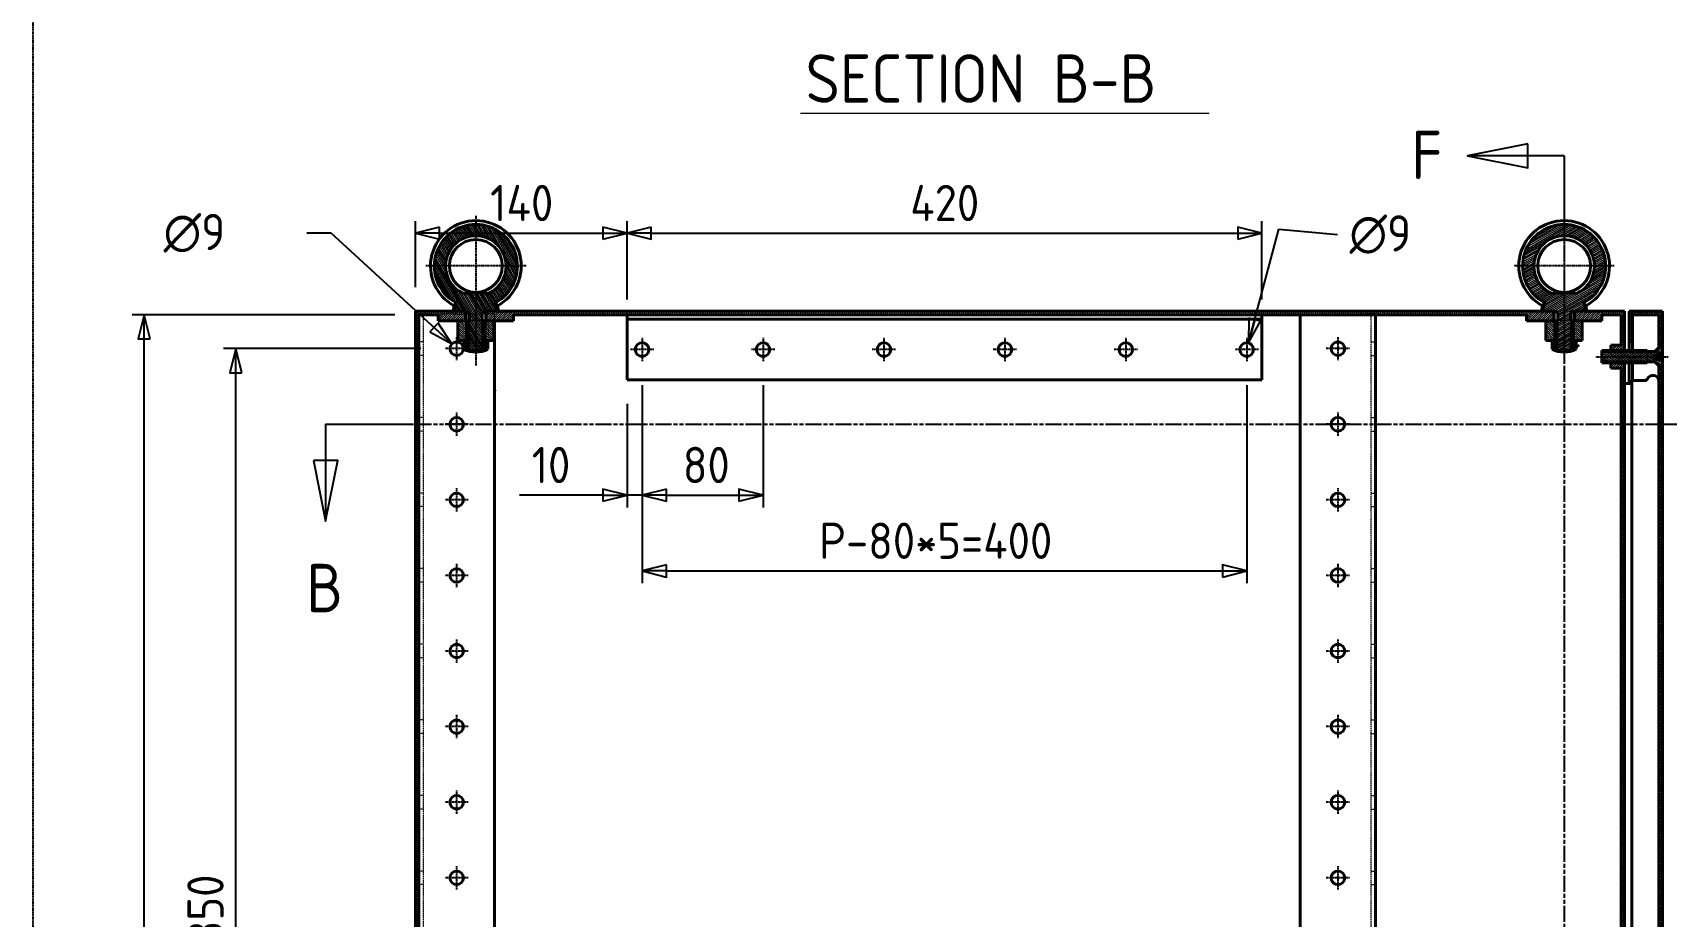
# Model space of a CAD drawing. Header units: millimetres. Extents: x 0 to 6720, y 0 to 4752.
# Drawn here: x 4485 to 5566, y 1413 to 1997 of the extents above; entities that cross this region are included whole.
import ezdxf

# ---------------------------------------------------------------- set-up
doc = ezdxf.new("R2010")
doc.units = ezdxf.units.MM
for name, pattern in [('DPAB0445$0$CHAIN', [0.7087, 0.4724, -0.0591, 0.1181, -0.0591]), ('DPAB0445$0$DASH_DOT', [0.37, 0.24, -0.06, 0.01, -0.06]), ('DPAB0445$0$DASHED', [0.2067, 0.1654, -0.0413]), ('DPAB0445$0$DOUBLE_DASH_CHAIN', [1.2403, 0.6614, -0.0827, 0.1654, -0.0827, 0.1654, -0.0827])]:
    doc.linetypes.add(name, pattern=pattern)
for name, color, linetype, lineweight in [('DPAB0445$0$가려진 것(ISO)', 2, 'DPAB0445$0$DASHED', 18), ('DPAB0445$0$가시적인 것(ISO)', 3, 'Continuous', 40), ('DPAB0445$0$가시적인 좁은 것(ISO)', 3, 'Continuous', 35), ('DPAB0445$0$기호(ISO)', 5, 'Continuous', 25), ('DPAB0445$0$단면선(ISO)', 7, 'DPAB0445$0$CHAIN', 25), ('DPAB0445$0$스케치 형상(ISO)', 3, 'Continuous', 25), ('DPAB0445$0$중심 표식(ISO)', 1, 'Continuous', 25), ('DPAB0445$0$중심선(ISO)', 1, 'Continuous', 25), ('DPAB0445$0$치수(ISO)', 2, 'Continuous', 25), ('DPAB0445$0$해치(ISO)', 7, 'Continuous', 18)]:
    doc.layers.add(name, color=color, linetype=linetype, lineweight=lineweight)
doc.styles.add('DPAB0445$0$문자 텍스트_PSTEK_POSCO', font='isocp.shx')
doc.styles.add('DPAB0445$0$치수 텍스트_PSTEK_POSCO', font='isocp.shx')
doc.styles.add('DPAB0445$0$텍스트 스타일512', font='isocp.shx')
doc.dimstyles.new('DPAB0445$0$치수_PSTEK_POSCO', dxfattribs={"dimscale": 16, "dimtxt": 1.5, "dimasz": 1, "dimexe": 0.5, "dimexo": 1, "dimgap": 0.5, "dimtad": 1, "dimrnd": 1e-08, "dimdsep": 46, "dimtxsty": 'DPAB0445$0$치수 텍스트_PSTEK_POSCO', "dimblk": 'DPAB0445$0$Filled-2', "dimcen": 0.09, "dimdle": 10, "dimclrd": 7, "dimclre": 7, "dimclrt": 2, "dimadec": 1, "dimazin": 2, "dimtfac": 1, "dimtmove": 0, "dimatfit": 3, "dimldrblk": 'DPAB0445$0$Filled-2', "dimfxl": 0, "dimtolj": 1, "dimlwd": -1, "dimlwe": -1, "dimarcsym": 0})
doc.dimstyles.new('DPAB0445$0$치수_PSTEK_POSCO$7', dxfattribs={"dimscale": 16, "dimtxt": 1.5, "dimasz": 1, "dimexe": 0.5, "dimexo": 1, "dimgap": 0.5, "dimtad": 1, "dimrnd": 1e-08, "dimdsep": 46, "dimtxsty": 'DPAB0445$0$치수 텍스트_PSTEK_POSCO', "dimblk": 'DPAB0445$0$Filled-2', "dimcen": 0.09, "dimdle": 10, "dimclrd": 7, "dimclre": 7, "dimclrt": 2, "dimadec": 1, "dimazin": 2, "dimtfac": 1, "dimtmove": 0, "dimatfit": 3, "dimldrblk": 'DPAB0445$0$Filled-2', "dimfxl": 0, "dimtolj": 1, "dimlwd": -1, "dimlwe": -1, "dimarcsym": 0})

# ---------------------------------------------------------------- blocks, each defined once
blk = doc.blocks.new('DPAB0445$0$2dTransSection1')
at = {"layer": 'DPAB0445$0$단면선(ISO)', "linetype": 'DPAB0445$0$DOUBLE_DASH_CHAIN'}
blk.add_line((292.427, 108.654), (351.185, 108.654), dxfattribs=at)
at = {"layer": 'DPAB0445$0$단면선(ISO)', "linetype": 'Continuous'}
for p, q in [((292.427, 108.654), (295.956, 108.654)), ((292.427, 108.654), (292.427, 107.154)), ((347.657, 108.654), (351.185, 108.654)), ((351.185, 108.654), (351.185, 107.154)), ((291.927, 107.154), (292.427, 104.654)), ((292.927, 107.154), (291.927, 107.154)), ((292.427, 107.154), (292.427, 104.654)), ((292.427, 104.654), (292.927, 107.154)), ((350.685, 107.154), (351.185, 104.654)), ((351.685, 107.154), (350.685, 107.154)), ((351.185, 107.154), (351.185, 104.654)), ((351.185, 104.654), (351.685, 107.154))]:
    blk.add_line(p, q, dxfattribs=at)
at = {"layer": 'DPAB0445$0$단면선(ISO)', "linetype": 'Continuous', "flags": 128}
for points in [[(291.927, 107.154), (292.427, 104.654), (292.927, 107.154), (291.927, 107.154)], [(350.685, 107.154), (351.185, 104.654), (351.685, 107.154), (350.685, 107.154)]]:
    blk.add_lwpolyline(points, dxfattribs=at)
at = {"layer": 'DPAB0445$0$단면선(ISO)'}
for points in [[(291.927, 107.154), (292.427, 104.654), (292.927, 107.154), (291.927, 107.154)], [(350.685, 107.154), (351.185, 104.654), (351.685, 107.154), (350.685, 107.154)]]:
    blk.add_solid(points, dxfattribs=at)
at = {"layer": 'DPAB0445$0$단면선(ISO)', "char_height": 2, "attachment_point": 7, "style": 'DPAB0445$0$문자 텍스트_PSTEK_POSCO'}
for insert in [(291.626, 100.884), (350.718, 100.884)]:
    blk.add_mtext('B', dxfattribs=dict(at, insert=insert))
blk = doc.blocks.new('DPAB0445$0$2dTransSection2')
at = {"layer": 'DPAB0445$0$단면선(ISO)', "linetype": 'Continuous'}
for p, q in [((342.141, 120.248), (339.641, 119.748)), ((342.141, 119.248), (342.141, 120.248)), ((342.141, 119.748), (339.641, 119.748)), ((339.641, 119.748), (342.141, 119.248)), ((343.641, 119.748), (342.141, 119.748)), ((343.641, 119.748), (343.641, 116.118)), ((343.641, 56.706), (343.641, 53.077)), ((342.141, 53.577), (339.641, 53.077)), ((342.141, 52.577), (342.141, 53.577)), ((342.141, 53.077), (339.641, 53.077)), ((339.641, 53.077), (342.141, 52.577)), ((343.641, 53.077), (342.141, 53.077))]:
    blk.add_line(p, q, dxfattribs=at)
at = {"layer": 'DPAB0445$0$단면선(ISO)', "linetype": 'DPAB0445$0$DOUBLE_DASH_CHAIN'}
blk.add_line((343.641, 119.748), (343.641, 53.077), dxfattribs=at)
at = {"layer": 'DPAB0445$0$단면선(ISO)', "linetype": 'Continuous', "flags": 128}
for points in [[(342.141, 120.248), (339.641, 119.748), (342.141, 119.248), (342.141, 120.248)], [(342.141, 53.577), (339.641, 53.077), (342.141, 52.577), (342.141, 53.577)]]:
    blk.add_lwpolyline(points, dxfattribs=at)
at = {"layer": 'DPAB0445$0$단면선(ISO)'}
for points in [[(342.141, 120.248), (339.641, 119.748), (342.141, 119.248), (342.141, 120.248)], [(342.141, 53.577), (339.641, 53.077), (342.141, 52.577), (342.141, 53.577)]]:
    blk.add_solid(points, dxfattribs=at)
at = {"layer": 'DPAB0445$0$단면선(ISO)', "char_height": 2, "attachment_point": 7, "style": 'DPAB0445$0$문자 텍스트_PSTEK_POSCO'}
for insert in [(337.321, 118.786), (337.583, 51.989)]:
    blk.add_mtext('F', dxfattribs=dict(at, insert=insert))
blk = doc.blocks.new('DPAB0445$0$Filled-2')
at = {"color": 0}
for p, q in [((0, 0), (-1, 0.25)), ((-1, 0.25), (-1, -0.25)), ((-1, 0), (0, 0)), ((-1, -0.25), (0, 0))]:
    blk.add_line(p, q, dxfattribs=at)
at = {"color": 0, "flags": 128}
blk.add_lwpolyline([(-1, -0.25), (0, 0), (-1, 0.25), (-1, -0.25)], dxfattribs=at)
at = {"color": 0}
blk.add_solid([(-1, -0.25), (0, 0), (-1, 0.25), (-1, -0.25)], dxfattribs=at)
blk = doc.blocks.new('*D275')
at = {"layer": 'DPAB0445$0$치수(ISO)', "color": 7}
for p, q in [((4738.3, 1829.2), (4738.3, 1872.8)), ((4878.3, 1820.9), (4878.3, 1872.8)), ((4754.3, 1864.8), (4862.3, 1864.8))]:
    blk.add_line(p, q, dxfattribs=at)
at = {"layer": 'DPAB0445$0$치수(ISO)', "color": 7, "xscale": 16, "yscale": 16, "zscale": 16, "rotation": 180}
blk.add_blockref('DPAB0445$0$Filled-2', (4738.3, 1864.8), dxfattribs=at)
at = {"layer": 'DPAB0445$0$치수(ISO)', "color": 7, "xscale": 16, "yscale": 16, "zscale": 16}
blk.add_blockref('DPAB0445$0$Filled-2', (4878.3, 1864.8), dxfattribs=at)
at = {"layer": 'DPAB0445$0$치수(ISO)', "color": 2, "insert": (4787.7, 1884.8), "char_height": 24, "attachment_point": 4, "style": 'DPAB0445$0$치수 텍스트_PSTEK_POSCO'}
blk.add_mtext('\\A1;140', dxfattribs=at)
blk = doc.blocks.new('*D276')
at = {"layer": 'DPAB0445$0$치수(ISO)', "color": 7}
for p, q in [((4878.3, 1820.9), (4878.3, 1872.8)), ((5298.3, 1820.9), (5298.3, 1872.8)), ((4894.3, 1864.8), (5282.3, 1864.8))]:
    blk.add_line(p, q, dxfattribs=at)
at = {"layer": 'DPAB0445$0$치수(ISO)', "color": 7, "xscale": 16, "yscale": 16, "zscale": 16, "rotation": 180}
blk.add_blockref('DPAB0445$0$Filled-2', (4878.3, 1864.8), dxfattribs=at)
at = {"layer": 'DPAB0445$0$치수(ISO)', "color": 7, "xscale": 16, "yscale": 16, "zscale": 16}
blk.add_blockref('DPAB0445$0$Filled-2', (5298.3, 1864.8), dxfattribs=at)
at = {"layer": 'DPAB0445$0$치수(ISO)', "color": 2, "insert": (5065.6, 1884.8), "char_height": 24, "attachment_point": 4, "style": 'DPAB0445$0$치수 텍스트_PSTEK_POSCO'}
blk.add_mtext('\\A1;420', dxfattribs=at)
blk = doc.blocks.new('*D284')
at = {"layer": 'DPAB0445$0$치수(ISO)', "color": 7}
for p, q in [((4888.3, 1764.2), (4888.3, 1683.5)), ((4878.3, 1751.9), (4878.3, 1683.5)), ((4862.3, 1691.5), (4807.2, 1691.5)), ((4888.3, 1691.5), (4878.3, 1691.5)), ((4904.3, 1691.5), (4920.3, 1691.5))]:
    blk.add_line(p, q, dxfattribs=at)
at = {"layer": 'DPAB0445$0$치수(ISO)', "color": 7, "xscale": 16, "yscale": 16, "zscale": 16}
blk.add_blockref('DPAB0445$0$Filled-2', (4878.3, 1691.5), dxfattribs=at)
at = {"layer": 'DPAB0445$0$치수(ISO)', "color": 7, "xscale": 16, "yscale": 16, "zscale": 16, "rotation": 180}
blk.add_blockref('DPAB0445$0$Filled-2', (4888.3, 1691.5), dxfattribs=at)
at = {"layer": 'DPAB0445$0$치수(ISO)', "color": 2, "insert": (4815.2, 1711.5), "char_height": 24, "attachment_point": 4, "style": 'DPAB0445$0$치수 텍스트_PSTEK_POSCO'}
blk.add_mtext('\\A1;10', dxfattribs=at)
blk = doc.blocks.new('*D285')
at = {"layer": 'DPAB0445$0$치수(ISO)', "color": 7}
for p, q in [((4888.3, 1764.2), (4888.3, 1683.5)), ((4968.3, 1764.2), (4968.3, 1683.5)), ((4904.3, 1691.5), (4952.3, 1691.5))]:
    blk.add_line(p, q, dxfattribs=at)
at = {"layer": 'DPAB0445$0$치수(ISO)', "color": 7, "xscale": 16, "yscale": 16, "zscale": 16, "rotation": 180}
blk.add_blockref('DPAB0445$0$Filled-2', (4888.3, 1691.5), dxfattribs=at)
at = {"layer": 'DPAB0445$0$치수(ISO)', "color": 7, "xscale": 16, "yscale": 16, "zscale": 16}
blk.add_blockref('DPAB0445$0$Filled-2', (4968.3, 1691.5), dxfattribs=at)
at = {"layer": 'DPAB0445$0$치수(ISO)', "color": 2, "insert": (4915.2, 1711.5), "char_height": 24, "attachment_point": 4, "style": 'DPAB0445$0$치수 텍스트_PSTEK_POSCO'}
blk.add_mtext('\\A1;80', dxfattribs=at)
blk = doc.blocks.new('*D287')
at = {"layer": 'DPAB0445$0$치수(ISO)', "color": 7}
for p, q in [((4741.9, 1788.5), (4611.4, 1788.5)), ((4619.4, 954.5), (4619.4, 1772.5)), ((4741.9, 938.5), (4611.4, 938.5))]:
    blk.add_line(p, q, dxfattribs=at)
at = {"layer": 'DPAB0445$0$치수(ISO)', "color": 7, "xscale": 16, "yscale": 16, "zscale": 16}
for p, rotation in [((4619.4, 1788.5), 90), ((4619.4, 938.5), 270)]:
    blk.add_blockref('DPAB0445$0$Filled-2', p, dxfattribs=dict(at, rotation=rotation))
at = {"layer": 'DPAB0445$0$치수(ISO)', "color": 2, "insert": (4599.4, 1275.8), "char_height": 24, "attachment_point": 4, "rotation": 90, "style": 'DPAB0445$0$치수 텍스트_PSTEK_POSCO'}
blk.add_mtext('\\A1;P-50*17=850', dxfattribs=at)
blk = doc.blocks.new('*D288')
at = {"layer": 'DPAB0445$0$치수(ISO)', "color": 7}
for p, q in [((4724.6, 1810.9), (4550.8, 1810.9)), ((4558.8, 931.5), (4558.8, 1794.9)), ((4724.6, 915.5), (4550.8, 915.5))]:
    blk.add_line(p, q, dxfattribs=at)
at = {"layer": 'DPAB0445$0$치수(ISO)', "color": 7, "xscale": 16, "yscale": 16, "zscale": 16}
for p, rotation in [((4558.8, 1810.9), 90), ((4558.8, 915.5), 270)]:
    blk.add_blockref('DPAB0445$0$Filled-2', p, dxfattribs=dict(at, rotation=rotation))
at = {"layer": 'DPAB0445$0$치수(ISO)', "color": 2, "insert": (4538.8, 1328.3), "char_height": 24, "attachment_point": 4, "rotation": 90, "style": 'DPAB0445$0$치수 텍스트_PSTEK_POSCO'}
blk.add_mtext('\\A1;895.4', dxfattribs=at)
blk = doc.blocks.new('*D290')
at = {"layer": 'DPAB0445$0$치수(ISO)', "color": 7}
for p, q in [((4888.3, 1764.2), (4888.3, 1633.4)), ((5288.3, 1764.2), (5288.3, 1633.4)), ((4904.3, 1641.4), (5272.3, 1641.4))]:
    blk.add_line(p, q, dxfattribs=at)
at = {"layer": 'DPAB0445$0$치수(ISO)', "color": 7, "xscale": 16, "yscale": 16, "zscale": 16, "rotation": 180}
blk.add_blockref('DPAB0445$0$Filled-2', (4888.3, 1641.4), dxfattribs=at)
at = {"layer": 'DPAB0445$0$치수(ISO)', "color": 7, "xscale": 16, "yscale": 16, "zscale": 16}
blk.add_blockref('DPAB0445$0$Filled-2', (5288.3, 1641.4), dxfattribs=at)
at = {"layer": 'DPAB0445$0$치수(ISO)', "color": 2, "insert": (5005.4, 1661.4), "char_height": 24, "attachment_point": 4, "style": 'DPAB0445$0$치수 텍스트_PSTEK_POSCO'}
blk.add_mtext('\\A1;P-80*5=400', dxfattribs=at)

msp = doc.modelspace()

# ---------------------------------------------------------------- hatches: boundary and pattern name
at = {"layer": 'DPAB0445$0$해치(ISO)'}
h = msp.add_hatch(dxfattribs=at)
h.set_pattern_fill('ANSI31', color=256, scale=8.128, angle=75.000175, style=0)
h.set_pattern_definition([(120.000175, (-3e-05, -1e-05), (-0.87988026, -0.5080027), [])])
edge = h.paths.add_edge_path()
edge.add_line((4784.503, 1807.158), (4782.412, 1807.158))
edge.add_line((4782.412, 1807.158), (4782.412, 1811.558))
edge.add_spline(control_points=[(4782.412, 1811.558), (4782.412, 1811.733), (4782.469, 1811.934), (4782.657, 1812.283), (4782.837, 1812.479), (4783.222, 1812.78), (4783.506, 1812.927), (4784.023, 1813.102), (4784.352, 1813.158), (4784.631, 1813.158)], knot_values=[0.5459722, 0.5459722, 0.5459722, 0.5459722, 0.59833885, 0.59833885, 0.66485458, 0.66485458, 0.74488067, 0.74488067, 0.82848354, 0.82848354, 0.82848354, 0.82848354], degree=3, periodic=0)
edge.add_line((4784.631, 1813.158), (4785.132, 1813.158))
edge.add_line((4785.132, 1813.158), (4792.401, 1813.158))
edge.add_spline(control_points=[(4792.401, 1813.158), (4791.837, 1816.172), (4791.312, 1818.954)], knot_values=[0, 0, 0, 0.57212987, 0.57212987, 0.57212987], weights=[1, 1.00125103, 1.00108815], degree=2, periodic=0)
edge.add_ellipse((4778.258, 1843.158), major_axis=(13.053, -24.205), ratio=1, start_angle=0, end_angle=303.325039)
edge.add_spline(control_points=[(4765.205, 1818.954), (4764.68, 1816.172), (4764.116, 1813.158)], knot_values=[0.44031534, 0.44031534, 0.44031534, 1.01244522, 1.01244522, 1.01244522], weights=[1.00108815, 1.00125103, 1], degree=2, periodic=0)
edge.add_line((4764.116, 1813.158), (4771.385, 1813.158))
edge.add_line((4771.385, 1813.158), (4771.886, 1813.158))
edge.add_spline(control_points=[(4771.886, 1813.158), (4772.165, 1813.158), (4772.494, 1813.102), (4773.011, 1812.927), (4773.295, 1812.78), (4773.68, 1812.479), (4773.86, 1812.283), (4774.048, 1811.934), (4774.105, 1811.733), (4774.105, 1811.558)], knot_values=[0.26346087, 0.26346087, 0.26346087, 0.26346087, 0.34706374, 0.34706374, 0.42708983, 0.42708983, 0.49360556, 0.49360556, 0.5459722, 0.5459722, 0.5459722, 0.5459722], degree=3, periodic=0)
edge.add_line((4774.105, 1811.558), (4774.105, 1807.158))
edge.add_line((4774.105, 1807.158), (4772.013, 1807.158))
edge.add_line((4772.013, 1807.158), (4772.013, 1806.858))
edge.add_line((4772.013, 1806.858), (4772.013, 1793.858))
edge.add_line((4772.013, 1793.858), (4772.013, 1788.158))
edge.add_ellipse((4778.258, 1803.158), major_axis=(-6.245, -15), ratio=1, start_angle=0, end_angle=45.207166)
edge.add_line((4784.503, 1788.158), (4784.503, 1793.858))
edge.add_line((4784.503, 1793.858), (4784.503, 1806.858))
edge.add_line((4784.503, 1806.858), (4784.503, 1807.158))
edge = h.paths.add_edge_path(flags=0)
edge.add_ellipse((4778.258, 1843.158), major_axis=(-8.091, -18.291), ratio=1, start_angle=47.722885, end_angle=360)
edge.add_ellipse((4778.258, 1768.05), major_axis=(8.091, 56.818), ratio=1, start_angle=0, end_angle=16.208292, ccw=False)
h = msp.add_hatch(dxfattribs=at)
h.set_pattern_fill('ANSI31', color=256, scale=8.128, angle=-14.999978, style=0)
h.set_pattern_definition([(30.000022, (-3e-05, -1e-05), (-0.50800034, 0.87988161), [])])
edge = h.paths.add_edge_path()
edge.add_line((5504.503, 1807.158), (5502.412, 1807.158))
edge.add_line((5502.412, 1807.158), (5502.412, 1811.558))
edge.add_spline(control_points=[(5502.412, 1811.558), (5502.412, 1811.733), (5502.469, 1811.934), (5502.657, 1812.283), (5502.837, 1812.479), (5503.222, 1812.78), (5503.506, 1812.927), (5504.023, 1813.102), (5504.352, 1813.158), (5504.631, 1813.158)], knot_values=[0.5459722, 0.5459722, 0.5459722, 0.5459722, 0.59833885, 0.59833885, 0.66485458, 0.66485458, 0.74488067, 0.74488067, 0.82848354, 0.82848354, 0.82848354, 0.82848354], degree=3, periodic=0)
edge.add_line((5504.631, 1813.158), (5505.132, 1813.158))
edge.add_line((5505.132, 1813.158), (5512.401, 1813.158))
edge.add_spline(control_points=[(5512.401, 1813.158), (5511.837, 1816.172), (5511.312, 1818.954)], knot_values=[0, 0, 0, 0.57212987, 0.57212987, 0.57212987], weights=[1, 1.00125103, 1.00108815], degree=2, periodic=0)
edge.add_ellipse((5498.258, 1843.158), major_axis=(13.053, -24.205), ratio=1, start_angle=0, end_angle=303.325039)
edge.add_spline(control_points=[(5485.205, 1818.954), (5484.68, 1816.172), (5484.116, 1813.158)], knot_values=[0.44031534, 0.44031534, 0.44031534, 1.01244522, 1.01244522, 1.01244522], weights=[1.00108815, 1.00125103, 1], degree=2, periodic=0)
edge.add_line((5484.116, 1813.158), (5491.385, 1813.158))
edge.add_line((5491.385, 1813.158), (5491.886, 1813.158))
edge.add_spline(control_points=[(5491.886, 1813.158), (5492.165, 1813.158), (5492.494, 1813.102), (5493.011, 1812.927), (5493.295, 1812.78), (5493.68, 1812.479), (5493.86, 1812.283), (5494.048, 1811.934), (5494.105, 1811.733), (5494.105, 1811.558)], knot_values=[0.26346087, 0.26346087, 0.26346087, 0.26346087, 0.34706374, 0.34706374, 0.42708983, 0.42708983, 0.49360556, 0.49360556, 0.5459722, 0.5459722, 0.5459722, 0.5459722], degree=3, periodic=0)
edge.add_line((5494.105, 1811.558), (5494.105, 1807.158))
edge.add_line((5494.105, 1807.158), (5492.013, 1807.158))
edge.add_line((5492.013, 1807.158), (5492.013, 1806.858))
edge.add_line((5492.013, 1806.858), (5492.013, 1793.858))
edge.add_line((5492.013, 1793.858), (5492.013, 1788.158))
edge.add_ellipse((5498.258, 1803.158), major_axis=(-6.245, -15), ratio=1, start_angle=0, end_angle=45.207166)
edge.add_line((5504.503, 1788.158), (5504.503, 1793.858))
edge.add_line((5504.503, 1793.858), (5504.503, 1806.858))
edge.add_line((5504.503, 1806.858), (5504.503, 1807.158))
edge = h.paths.add_edge_path(flags=0)
edge.add_ellipse((5498.258, 1843.158), major_axis=(-8.091, -18.291), ratio=1, start_angle=47.722885, end_angle=360)
edge.add_ellipse((5498.258, 1768.05), major_axis=(8.091, 56.818), ratio=1, start_angle=0, end_angle=16.208292, ccw=False)
h = msp.add_hatch(dxfattribs=at)
h.set_pattern_fill('ANSI31', color=256, scale=8.128, style=0)
h.set_pattern_definition([(45, (-3e-05, -1e-05), (-0.71842049, 0.71842049), [])])
h.paths.add_polyline_path([(5535.958, 1775.653), (5529.158, 1775.653), (5529.158, 1779.158), (5529.158, 1779.835), (5535.958, 1779.835), (5535.958, 1779.158), (5535.958, 1778.658), (5538.258, 1778.658), (5538.258, 957.658), (5535.958, 957.658), (5535.958, 957.158), (5535.958, 956.482), (5529.158, 956.482), (5529.158, 957.158), (5529.158, 960.664), (5535.958, 960.664)])
h.paths.add_polyline_path([(5523.258, 1806.858), (5523.258, 1810.858), (5535.958, 1810.858), (5535.958, 1790.664), (5529.158, 1790.664), (5529.158, 1787.158), (5529.158, 1786.482), (5535.958, 1786.482), (5535.958, 1787.158), (5535.958, 1787.658), (5538.258, 1787.658), (5538.258, 1813.158), (5512.401, 1813.158), (5505.132, 1813.158), (5505.132, 1806.858), (5510.258, 1806.858)])
h.paths.add_polyline_path([(4803.258, 1806.858), (4803.258, 1810.858), (5473.258, 1810.858), (5473.258, 1806.858), (5486.258, 1806.858), (5491.385, 1806.858), (5491.385, 1813.158), (5484.116, 1813.158), (4792.401, 1813.158), (4785.132, 1813.158), (4785.132, 1806.858), (4790.258, 1806.858)])
h.paths.add_polyline_path([(4738.258, 1813.158), (4738.258, 913.158), (5538.258, 913.158), (5538.258, 948.658), (5535.958, 948.658), (5535.958, 949.158), (5535.958, 949.835), (5529.158, 949.835), (5529.158, 949.158), (5529.158, 945.653), (5535.958, 945.653), (5535.958, 915.458), (4740.558, 915.458), (4740.558, 1810.858), (4753.258, 1810.858), (4753.258, 1806.858), (4766.258, 1806.858), (4771.385, 1806.858), (4771.385, 1813.158), (4764.116, 1813.158)])
h = msp.add_hatch(dxfattribs=at)
h.set_pattern_fill('ANSI31', color=256, scale=8.128, angle=90.00021, style=0)
h.set_pattern_definition([(135.00021, (-3e-05, -1e-05), (-0.71841785, -0.71842313), [])])
h.paths.add_polyline_path([(4790.258, 1806.858), (4785.132, 1806.858), (4784.503, 1806.858), (4783.039, 1806.858), (4783.039, 1793.858), (4784.503, 1793.858), (4790.258, 1793.858)])
h.paths.add_polyline_path([(4773.478, 1806.858), (4772.013, 1806.858), (4771.385, 1806.858), (4766.258, 1806.858), (4766.258, 1793.858), (4772.013, 1793.858), (4773.478, 1793.858)])
h.paths.add_polyline_path([(5486.258, 1806.858), (5486.258, 1793.858), (5492.013, 1793.858), (5493.478, 1793.858), (5493.478, 1806.858), (5492.013, 1806.858), (5491.385, 1806.858)])
h.paths.add_polyline_path([(5510.258, 1793.858), (5510.258, 1806.858), (5505.132, 1806.858), (5504.503, 1806.858), (5503.039, 1806.858), (5503.039, 1793.858), (5504.503, 1793.858)])
h = msp.add_hatch(dxfattribs=at)
h.set_pattern_fill('ANSI31', color=256, scale=8.128, angle=14.999978, style=0)
h.set_pattern_definition([(59.999978, (-3e-05, -1e-05), (-0.87988161, 0.50800034), [])])
h.paths.add_polyline_path([(5560.958, 959.258), (5562.858, 961.158), (5563.258, 961.558), (5563.258, 1774.758), (5562.858, 1775.158), (5560.958, 1777.058)])
h.paths.add_polyline_path([(5541.258, 923.158), (5563.258, 923.158), (5563.258, 944.758), (5562.858, 945.158), (5560.958, 947.058), (5560.958, 925.458), (5543.558, 925.458), (5543.558, 943.158), (5541.258, 943.158)])
h.paths.add_polyline_path([(5563.258, 1813.158), (5541.258, 1813.158), (5541.258, 1793.158), (5543.558, 1793.158), (5543.558, 1810.858), (5560.958, 1810.858), (5560.958, 1789.258), (5562.858, 1791.158), (5563.258, 1791.558)])
h = msp.add_hatch(dxfattribs=at)
h.set_pattern_fill('ANSI31', color=256, scale=8.128, angle=105.000246, style=0)
h.set_pattern_definition([(150.000246, (-3e-05, -1e-05), (-0.50799623, -0.87988399), [])])
edge = h.paths.add_edge_path()
edge.add_line((5553.258, 1779.158), (5553.258, 1779.835))
edge.add_line((5553.258, 1779.835), (5557.85, 1779.835))
edge.add_ellipse((5557.85, 1779.035), major_axis=(0, 0.8), ratio=1, start_angle=315, end_angle=360, ccw=False)
edge.add_line((5558.416, 1779.6), (5560.958, 1777.058))
edge.add_line((5560.958, 1777.058), (5562.858, 1775.158))
edge.add_line((5562.858, 1775.158), (5563.258, 1775.158))
edge.add_line((5563.258, 1775.158), (5563.258, 1781.228))
edge.add_line((5563.258, 1781.228), (5558.858, 1781.228))
edge.add_line((5558.858, 1781.228), (5557.744, 1783.158))
edge.add_line((5557.744, 1783.158), (5558.858, 1785.088))
edge.add_line((5558.858, 1785.088), (5563.258, 1785.088))
edge.add_line((5563.258, 1785.088), (5563.258, 1791.158))
edge.add_line((5563.258, 1791.158), (5562.858, 1791.158))
edge.add_line((5562.858, 1791.158), (5560.958, 1789.258))
edge.add_line((5560.958, 1789.258), (5558.416, 1786.716))
edge.add_ellipse((5557.85, 1787.282), major_axis=(0.566, -0.566), ratio=1, start_angle=315, end_angle=360, ccw=False)
edge.add_line((5557.85, 1786.482), (5553.258, 1786.482))
edge.add_line((5553.258, 1786.482), (5553.258, 1787.158))
edge.add_line((5553.258, 1787.158), (5535.958, 1787.158))
edge.add_line((5535.958, 1787.158), (5529.158, 1787.158))
edge.add_line((5529.158, 1787.158), (5523.258, 1787.158))
edge.add_line((5523.258, 1787.158), (5523.258, 1779.158))
edge.add_line((5523.258, 1779.158), (5529.158, 1779.158))
edge.add_line((5529.158, 1779.158), (5535.958, 1779.158))
edge.add_line((5535.958, 1779.158), (5553.258, 1779.158))

# ---------------------------------------------------------------- linework, layer by layer
at = {"layer": 'DPAB0445$0$가려진 것(ISO)'}
for p, q in [((4746.558, 1811.458), (4740.558, 1811.458)), ((4740.558, 1810.858), (4740.558, 1811.458)), ((4743.558, 915.458), (4743.558, 1811.458)), ((4746.558, 1811.458), (4790.558, 1811.458)), ((4784.503, 1807.158), (4772.013, 1807.158)), ((4790.558, 1806.858), (4790.558, 1811.458)), ((5323.558, 1811.458), (5323.558, 1810.858)), ((5323.558, 1811.458), (5367.558, 1811.458)), ((5373.558, 1811.458), (5367.558, 1811.458)), ((5370.558, 915.458), (5370.558, 1811.458)), ((5373.558, 1810.858), (5373.558, 1811.458)), ((5504.503, 1807.158), (5492.013, 1807.158)), ((4743.558, 1792.958), (4740.558, 1792.958)), ((4743.558, 1783.958), (4740.558, 1783.958)), ((5370.558, 1792.958), (5373.558, 1792.958)), ((5370.558, 1783.958), (5373.558, 1783.958)), ((5553.258, 1779.158), (5553.258, 1787.158)), ((4743.558, 1742.958), (4740.558, 1742.958)), ((5370.558, 1742.958), (5373.558, 1742.958)), ((4743.558, 1733.958), (4740.558, 1733.958)), ((5370.558, 1733.958), (5373.558, 1733.958)), ((4743.558, 1692.958), (4740.558, 1692.958)), ((5370.558, 1692.958), (5373.558, 1692.958)), ((4743.558, 1683.958), (4740.558, 1683.958)), ((5370.558, 1683.958), (5373.558, 1683.958)), ((4743.558, 1642.958), (4740.558, 1642.958)), ((5370.558, 1642.958), (5373.558, 1642.958)), ((4743.558, 1633.958), (4740.558, 1633.958)), ((5370.558, 1633.958), (5373.558, 1633.958)), ((4743.558, 1592.958), (4740.558, 1592.958)), ((5370.558, 1592.958), (5373.558, 1592.958)), ((4743.558, 1583.958), (4740.558, 1583.958)), ((5370.558, 1583.958), (5373.558, 1583.958)), ((4743.558, 1542.958), (4740.558, 1542.958)), ((5370.558, 1542.958), (5373.558, 1542.958)), ((4743.558, 1533.958), (4740.558, 1533.958)), ((5370.558, 1533.958), (5373.558, 1533.958)), ((4743.558, 1492.958), (4740.558, 1492.958)), ((5370.558, 1492.958), (5373.558, 1492.958)), ((4743.558, 1483.958), (4740.558, 1483.958)), ((5370.558, 1483.958), (5373.558, 1483.958)), ((4743.558, 1442.958), (4740.558, 1442.958)), ((5370.558, 1442.958), (5373.558, 1442.958)), ((4743.558, 1433.958), (4740.558, 1433.958)), ((5370.558, 1433.958), (5373.558, 1433.958))]:
    msp.add_line(p, q, dxfattribs=at)
at = {"layer": 'DPAB0445$0$가시적인 것(ISO)'}
for p, q in [((4763.903, 1816.816), (4763.258, 1813.158)), ((4792.614, 1816.816), (4793.258, 1813.158)), ((5483.903, 1816.816), (5483.258, 1813.158)), ((5512.614, 1816.816), (5513.258, 1813.158)), ((4738.258, 1813.158), (4738.258, 913.158)), ((4771.385, 1813.158), (4738.258, 1813.158)), ((4740.558, 915.458), (4740.558, 1810.858)), ((4740.558, 1810.858), (4753.258, 1810.858)), ((4753.258, 1810.858), (4753.258, 1806.858)), ((4753.258, 1806.858), (4771.385, 1806.858)), ((4764.116, 1813.158), (4771.886, 1813.158)), ((4773.478, 1806.858), (4766.258, 1806.858)), ((4766.258, 1806.858), (4766.258, 1793.858)), ((4771.385, 1806.858), (4771.385, 1813.158)), ((4772.013, 1807.158), (4771.385, 1807.158)), ((4772.013, 1807.158), (4771.385, 1807.158)), ((4771.758, 1807.158), (4771.758, 1811.558)), ((4772.013, 1807.158), (4772.013, 1788.158)), ((4773.478, 1793.858), (4773.478, 1806.858)), ((4774.105, 1811.558), (4774.105, 1807.158)), ((4782.412, 1807.158), (4782.412, 1811.558)), ((4790.258, 1806.858), (4783.039, 1806.858)), ((4783.039, 1806.858), (4783.039, 1793.858)), ((4784.503, 1788.158), (4784.503, 1807.158)), ((4785.132, 1807.158), (4784.503, 1807.158)), ((4785.132, 1807.158), (4784.503, 1807.158)), ((4784.631, 1813.158), (4792.401, 1813.158)), ((4784.758, 1807.158), (4784.758, 1811.558)), ((5491.385, 1813.158), (4785.132, 1813.158)), ((4785.132, 1813.158), (4785.132, 1806.858)), ((4785.132, 1806.858), (4803.258, 1806.858)), ((4790.258, 1793.858), (4790.258, 1806.858)), ((4790.558, 915.458), (4790.558, 1806.858)), ((4803.258, 1806.858), (4803.258, 1810.858)), ((4803.258, 1810.858), (5473.258, 1810.858)), ((4878.258, 1807.858), (4878.258, 1810.858)), ((4878.258, 1804.858), (4878.258, 1807.858)), ((4878.258, 1807.858), (5298.258, 1807.858)), ((5298.258, 1810.858), (5298.258, 1807.858)), ((5298.258, 1807.858), (5298.258, 1804.858)), ((5323.558, 1810.858), (5323.558, 915.458)), ((5373.558, 915.458), (5373.558, 1810.858)), ((5473.258, 1810.858), (5473.258, 1806.858)), ((5473.258, 1806.858), (5491.385, 1806.858)), ((5484.116, 1813.158), (5491.886, 1813.158)), ((5486.258, 1806.858), (5486.258, 1793.858)), ((5493.478, 1806.858), (5486.258, 1806.858)), ((5491.385, 1806.858), (5491.385, 1813.158)), ((5492.013, 1807.158), (5491.385, 1807.158)), ((5492.013, 1807.158), (5491.385, 1807.158)), ((5491.758, 1807.158), (5491.758, 1811.558)), ((5492.013, 1807.158), (5492.013, 1788.158)), ((5493.478, 1793.858), (5493.478, 1806.858)), ((5494.105, 1811.558), (5494.105, 1807.158)), ((5502.412, 1807.158), (5502.412, 1811.558)), ((5510.258, 1806.858), (5503.039, 1806.858)), ((5503.039, 1806.858), (5503.039, 1793.858)), ((5504.503, 1788.158), (5504.503, 1807.158)), ((5505.132, 1807.158), (5504.503, 1807.158)), ((5505.132, 1807.158), (5504.503, 1807.158)), ((5504.631, 1813.158), (5512.401, 1813.158)), ((5504.758, 1807.158), (5504.758, 1811.558)), ((5538.258, 1813.158), (5505.132, 1813.158)), ((5505.132, 1813.158), (5505.132, 1806.858)), ((5505.132, 1806.858), (5523.258, 1806.858)), ((5510.258, 1793.858), (5510.258, 1806.858)), ((5523.258, 1806.858), (5523.258, 1810.858)), ((5523.258, 1810.858), (5535.958, 1810.858)), ((5535.958, 1810.858), (5535.958, 1790.664)), ((5538.258, 1787.658), (5538.258, 1813.158)), ((5563.258, 1813.158), (5541.258, 1813.158)), ((5541.258, 1813.158), (5541.258, 1793.158)), ((5543.558, 1793.158), (5543.558, 1810.858)), ((5543.558, 1810.858), (5560.958, 1810.858)), ((5560.958, 1810.858), (5560.958, 1789.258)), ((5563.258, 1791.558), (5563.258, 1813.158)), ((4878.258, 1767.858), (4878.258, 1804.858)), ((5298.258, 1804.858), (5298.258, 1767.858)), ((4761.758, 1786.048), (4761.758, 1786.911)), ((4766.258, 1793.858), (4773.478, 1793.858)), ((4770.258, 1788.158), (4770.258, 1793.858)), ((4772.013, 1788.158), (4770.258, 1788.158)), ((4783.039, 1793.858), (4790.258, 1793.858)), ((4786.258, 1788.158), (4784.503, 1788.158)), ((4786.258, 1788.158), (4786.258, 1793.858)), ((5486.258, 1793.858), (5493.478, 1793.858)), ((5490.258, 1788.158), (5490.258, 1793.858)), ((5492.013, 1788.158), (5490.258, 1788.158)), ((5503.039, 1793.858), (5510.258, 1793.858)), ((5506.258, 1788.158), (5504.503, 1788.158)), ((5506.258, 1788.158), (5506.258, 1793.858)), ((5506.258, 1789.509), (5508.258, 1790.664)), ((5523.258, 1787.158), (5523.258, 1779.158)), ((5553.258, 1787.158), (5523.258, 1787.158)), ((5535.958, 1790.664), (5529.158, 1790.664)), ((5529.158, 1790.664), (5529.158, 1786.482)), ((5529.158, 1786.482), (5535.958, 1786.482)), ((5535.958, 1786.482), (5535.958, 1787.658)), ((5535.958, 1787.658), (5538.258, 1787.658)), ((5538.258, 1787.658), (5538.258, 1787.158)), ((5541.258, 1793.158), (5543.558, 1793.158)), ((5541.258, 1787.158), (5541.258, 1793.158)), ((5543.558, 1793.158), (5543.558, 1787.158)), ((5557.85, 1786.482), (5553.258, 1786.482)), ((5557.744, 1783.158), (5558.858, 1785.088)), ((5562.858, 1791.158), (5558.416, 1786.716)), ((5558.858, 1785.088), (5563.258, 1785.088)), ((5558.858, 1785.088), (5558.858, 1784.958)), ((5558.858, 1784.958), (5558.858, 1783.995)), ((5558.858, 1784.958), (5563.258, 1784.958)), ((5558.858, 1783.995), (5558.858, 1782.462)), ((5563.258, 1783.995), (5558.858, 1783.995)), ((5560.958, 1789.258), (5563.258, 1791.558)), ((5563.258, 1791.158), (5562.858, 1791.158)), ((5563.258, 1791.558), (5563.258, 1791.158)), ((5563.258, 1785.088), (5563.258, 1791.158)), ((5563.258, 1785.088), (5563.258, 1784.958)), ((5563.258, 1784.958), (5563.258, 1783.995)), ((5563.258, 1783.995), (5563.258, 1782.462)), ((5523.258, 1779.158), (5553.258, 1779.158)), ((5535.958, 1779.835), (5529.158, 1779.835)), ((5529.158, 1779.835), (5529.158, 1775.653)), ((5535.958, 1775.653), (5529.158, 1775.653)), ((5535.958, 1778.658), (5535.958, 1779.835)), ((5538.258, 1778.658), (5535.958, 1778.658)), ((5535.958, 1775.653), (5535.958, 960.664)), ((5538.258, 1779.158), (5538.258, 1778.658)), ((5538.258, 957.658), (5538.258, 1778.658)), ((5541.258, 1765.458), (5541.258, 1779.158)), ((5543.558, 1779.158), (5543.558, 1767.308)), ((5553.258, 1779.835), (5557.85, 1779.835)), ((5558.858, 1781.228), (5557.744, 1783.158)), ((5558.416, 1779.6), (5562.858, 1775.158)), ((5558.858, 1782.462), (5558.858, 1781.419)), ((5558.858, 1782.462), (5563.258, 1782.462)), ((5558.858, 1781.419), (5558.858, 1781.228)), ((5563.258, 1781.419), (5558.858, 1781.419)), ((5563.258, 1781.228), (5558.858, 1781.228)), ((5563.258, 1774.758), (5560.958, 1777.058)), ((5560.958, 1777.058), (5560.958, 959.258)), ((5562.858, 1775.158), (5563.258, 1775.158)), ((5563.258, 1782.462), (5563.258, 1781.419)), ((5563.258, 1781.419), (5563.258, 1781.228)), ((5563.258, 1775.158), (5563.258, 1781.228)), ((5563.258, 1775.158), (5563.258, 1774.758)), ((5563.258, 961.558), (5563.258, 1774.758)), ((4878.258, 1767.858), (5298.258, 1767.858)), ((5538.258, 1765.458), (5542.998, 1765.458)), ((5542.998, 1767.308), (5542.998, 969.008)), ((5551.544, 1767.308), (5542.998, 1767.308)), ((4790.558, 1760.858), (4791.275, 1760.141))]:
    msp.add_line(p, q, dxfattribs=at)
for centre, radius in [((4778.258, 1843.158), 17.5), ((5498.258, 1843.158), 17.5), ((4765.558, 1788.458), 4.5), ((4888.258, 1787.858), 4.5), ((4968.258, 1787.858), 4.5), ((5048.258, 1787.858), 4.5), ((5128.258, 1787.858), 4.5), ((5208.258, 1787.858), 4.5), ((5288.258, 1787.858), 4.5), ((5348.558, 1788.458), 4.5), ((4765.558, 1738.458), 4.5), ((5348.558, 1738.458), 4.5), ((4765.558, 1688.458), 4.5), ((5348.558, 1688.458), 4.5), ((4765.558, 1638.458), 4.5), ((5348.558, 1638.458), 4.5), ((4765.558, 1588.458), 4.5), ((5348.558, 1588.458), 4.5), ((4765.558, 1538.458), 4.5), ((5348.558, 1538.458), 4.5), ((4765.558, 1488.458), 4.5), ((5348.558, 1488.458), 4.5), ((4765.558, 1438.458), 4.5), ((5348.558, 1438.458), 4.5)]:
    msp.add_circle(centre, radius, dxfattribs=at)
for centre, radius, start, end in [((4778.258, 1843.158), 30, 298.587692, 241.412308), ((4778.258, 1843.158), 27.5, 298.337481, 241.662519), ((5498.258, 1843.158), 30, 298.587692, 241.412308), ((5498.258, 1843.158), 27.5, 298.337481, 241.662519), ((4778.258, 1843.158), 20, 293.861442, 246.138558), ((5498.258, 1843.158), 20, 293.861442, 246.138558), ((4778.258, 1768.05), 57.391, 81.895854, 98.104146), ((5498.258, 1768.05), 57.391, 81.895854, 98.104146), ((4770.158, 1811.558), 1.6, 0, 39.974068), ((4786.358, 1811.558), 1.6, 140.025932, 180), ((5490.158, 1811.558), 1.6, 0, 39.974068), ((5506.358, 1811.558), 1.6, 140.025932, 180), ((4778.258, 1803.158), 17, 241.927513, 298.072487), ((4778.258, 1803.158), 16.248, 247.396417, 292.603583), ((5498.258, 1803.158), 17, 241.927513, 298.072487), ((5498.258, 1803.158), 16.248, 247.396417, 292.603583), ((5557.85, 1787.282), 0.8, 270, 315), ((5557.85, 1779.035), 0.8, 45, 90), ((5551.544, 1769.308), 2, 270, 335.375682), ((5556.998, 1766.808), 4, 8.109614, 155.375682)]:
    msp.add_arc(centre, radius, start, end, dxfattribs=at)
for points, knots in [([(4765.205, 1818.954), (4764.924, 1818.403), (4764.652, 1817.951), (4764.201, 1817.241), (4764.033, 1817), (4763.92, 1816.84), (4763.904, 1816.815), (4763.904, 1816.815)], [0.470486925, 0.470486925, 0.470486925, 0.470486925, 0.703408543, 0.703408543, 0.948287526, 0.948287526, 1.05391748, 1.05391748, 1.05391748, 1.05391748]), ([(4778.258, 1825.658), (4777.073, 1825.658), (4775.771, 1825.598), (4773.093, 1825.339), (4771.711, 1825.14), (4770.316, 1824.894), (4770.242, 1824.881), (4770.168, 1824.868)], [0, 0, 0, 0, 0.438896254, 0.438896254, 0.877792508, 0.877792508, 0.902069098, 0.902069098, 0.902069098, 0.902069098]), ([(4786.349, 1824.868), (4786.274, 1824.881), (4786.201, 1824.894), (4784.806, 1825.14), (4783.424, 1825.339), (4780.746, 1825.598), (4779.444, 1825.658), (4778.258, 1825.658)], [4.067321156, 4.067321156, 4.067321156, 4.067321156, 4.091597746, 4.091597746, 4.530494, 4.530494, 4.969390254, 4.969390254, 4.969390254, 4.969390254]), ([(4792.613, 1816.815), (4792.613, 1816.815), (4792.584, 1816.857), (4792.426, 1817.085), (4792.238, 1817.357), (4791.791, 1818.075), (4791.555, 1818.478), (4791.312, 1818.954)], [1.05391748, 1.05391748, 1.05391748, 1.05391748, 1.191939777, 1.191939777, 1.435841344, 1.435841344, 1.637522126, 1.637522126, 1.637522126, 1.637522126]), ([(5485.205, 1818.954), (5484.924, 1818.403), (5484.652, 1817.951), (5484.201, 1817.241), (5484.033, 1817), (5483.92, 1816.84), (5483.904, 1816.815), (5483.904, 1816.815)], [0.470486925, 0.470486925, 0.470486925, 0.470486925, 0.703408543, 0.703408543, 0.948287526, 0.948287526, 1.05391748, 1.05391748, 1.05391748, 1.05391748]), ([(5498.258, 1825.658), (5497.073, 1825.658), (5495.771, 1825.598), (5493.093, 1825.339), (5491.711, 1825.14), (5490.316, 1824.894), (5490.242, 1824.881), (5490.168, 1824.868)], [0, 0, 0, 0, 0.438896254, 0.438896254, 0.877792508, 0.877792508, 0.902069098, 0.902069098, 0.902069098, 0.902069098]), ([(5506.349, 1824.868), (5506.274, 1824.881), (5506.201, 1824.894), (5504.806, 1825.14), (5503.424, 1825.339), (5500.746, 1825.598), (5499.444, 1825.658), (5498.258, 1825.658)], [4.067321156, 4.067321156, 4.067321156, 4.067321156, 4.091597746, 4.091597746, 4.530494, 4.530494, 4.969390254, 4.969390254, 4.969390254, 4.969390254]), ([(5512.613, 1816.815), (5512.613, 1816.815), (5512.584, 1816.857), (5512.426, 1817.085), (5512.238, 1817.357), (5511.791, 1818.075), (5511.555, 1818.478), (5511.312, 1818.954)], [1.05391748, 1.05391748, 1.05391748, 1.05391748, 1.191939777, 1.191939777, 1.435841344, 1.435841344, 1.637522126, 1.637522126, 1.637522126, 1.637522126]), ([(4771.886, 1813.158), (4772.165, 1813.158), (4772.494, 1813.102), (4773.011, 1812.927), (4773.295, 1812.78), (4773.68, 1812.479), (4773.86, 1812.283), (4774.048, 1811.934), (4774.105, 1811.733), (4774.105, 1811.558)], [0.263460871, 0.263460871, 0.263460871, 0.263460871, 0.347063735, 0.347063735, 0.427089831, 0.427089831, 0.493605558, 0.493605558, 0.545972204, 0.545972204, 0.545972204, 0.545972204]), ([(4782.412, 1811.558), (4782.412, 1811.733), (4782.469, 1811.934), (4782.657, 1812.283), (4782.837, 1812.479), (4783.222, 1812.78), (4783.506, 1812.927), (4784.023, 1813.102), (4784.352, 1813.158), (4784.631, 1813.158)], [0.545972204, 0.545972204, 0.545972204, 0.545972204, 0.59833885, 0.59833885, 0.664854577, 0.664854577, 0.744880673, 0.744880673, 0.828483537, 0.828483537, 0.828483537, 0.828483537]), ([(5491.886, 1813.158), (5492.165, 1813.158), (5492.494, 1813.102), (5493.011, 1812.927), (5493.295, 1812.78), (5493.68, 1812.479), (5493.86, 1812.283), (5494.048, 1811.934), (5494.105, 1811.733), (5494.105, 1811.558)], [0.263460871, 0.263460871, 0.263460871, 0.263460871, 0.347063735, 0.347063735, 0.427089831, 0.427089831, 0.493605558, 0.493605558, 0.545972204, 0.545972204, 0.545972204, 0.545972204]), ([(5502.412, 1811.558), (5502.412, 1811.733), (5502.469, 1811.934), (5502.657, 1812.283), (5502.837, 1812.479), (5503.222, 1812.78), (5503.506, 1812.927), (5504.023, 1813.102), (5504.352, 1813.158), (5504.631, 1813.158)], [0.545972204, 0.545972204, 0.545972204, 0.545972204, 0.59833885, 0.59833885, 0.664854577, 0.664854577, 0.744880673, 0.744880673, 0.828483537, 0.828483537, 0.828483537, 0.828483537])]:
    msp.add_open_spline(points, degree=3, knots=knots, dxfattribs=at)
for points, weights in [([(4765.205, 1818.954), (4764.68, 1816.172), (4764.116, 1813.158)], [1.0010881511, 1.0012510277, 1]), ([(4792.401, 1813.158), (4791.837, 1816.172), (4791.312, 1818.954)], [1, 1.00125102769, 1.0010881511]), ([(5485.205, 1818.954), (5484.68, 1816.172), (5484.116, 1813.158)], [1.0010881511, 1.0012510277, 1]), ([(5512.401, 1813.158), (5511.837, 1816.172), (5511.312, 1818.954)], [1, 1.00125102769, 1.0010881511])]:
    msp.add_rational_spline(points, weights, degree=2, dxfattribs=at)
at = {"layer": 'DPAB0445$0$가시적인 좁은 것(ISO)'}
for p, q in [((4771.464, 1807.158), (4771.464, 1806.858)), ((4772.013, 1806.858), (4772.013, 1793.858)), ((4773.658, 1807.158), (4773.658, 1788.158)), ((4782.859, 1788.158), (4782.859, 1807.158)), ((4784.503, 1793.858), (4784.503, 1806.858)), ((4785.053, 1806.858), (4785.053, 1807.158)), ((5491.464, 1807.158), (5491.464, 1806.858)), ((5492.013, 1806.858), (5492.013, 1793.858)), ((5493.658, 1807.158), (5493.658, 1788.158)), ((5502.859, 1788.158), (5502.859, 1807.158)), ((5504.503, 1793.858), (5504.503, 1806.858)), ((5505.053, 1806.858), (5505.053, 1807.158)), ((4771.464, 1793.858), (4771.464, 1788.158)), ((4785.053, 1788.158), (4785.053, 1793.858)), ((5491.464, 1793.858), (5491.464, 1788.158)), ((5505.053, 1788.158), (5505.053, 1793.858)), ((5553.258, 1786.414), (5523.258, 1786.414)), ((5535.958, 1787.158), (5529.158, 1787.158)), ((5523.258, 1779.902), (5553.258, 1779.902)), ((5529.158, 1779.158), (5535.958, 1779.158))]:
    msp.add_line(p, q, dxfattribs=at)
at = {"layer": 'DPAB0445$0$기호(ISO)', "color": 6, "lineweight": 18}
msp.add_line((4993.106, 1944.211), (5263.409, 1944.211), dxfattribs=at)
at = {"layer": 'DPAB0445$0$스케치 형상(ISO)', "color": 6, "linetype": 'DPAB0445$0$DASH_DOT'}
msp.add_line((4485.05, 2956.399), (4485.05, 828.534), dxfattribs=at)
at = {"layer": 'DPAB0445$0$중심 표식(ISO)', "linetype": 'DPAB0445$0$CHAIN'}
for p, q in [((4778.258, 1876.358), (4778.258, 1777.326)), ((5498.258, 1876.358), (5498.258, 1778.738)), ((4811.458, 1843.158), (4745.058, 1843.158)), ((5531.458, 1843.158), (5465.058, 1843.158)), ((4765.558, 1796.158), (4765.558, 1780.758)), ((4888.258, 1795.558), (4888.258, 1780.158)), ((4968.258, 1795.558), (4968.258, 1780.158)), ((5048.258, 1795.558), (5048.258, 1780.158)), ((5128.258, 1795.558), (5128.258, 1780.158)), ((5208.258, 1795.558), (5208.258, 1780.158)), ((5288.258, 1795.558), (5288.258, 1780.158)), ((5348.558, 1796.158), (5348.558, 1780.758)), ((4773.258, 1788.458), (4757.858, 1788.458)), ((4895.958, 1787.858), (4880.558, 1787.858)), ((4975.958, 1787.858), (4960.558, 1787.858)), ((5055.958, 1787.858), (5040.558, 1787.858)), ((5135.958, 1787.858), (5120.558, 1787.858)), ((5215.958, 1787.858), (5200.558, 1787.858)), ((5295.958, 1787.858), (5280.558, 1787.858)), ((5356.258, 1788.458), (5340.858, 1788.458)), ((4765.558, 1746.158), (4765.558, 1730.758)), ((5348.558, 1746.158), (5348.558, 1730.758)), ((4773.258, 1738.458), (4757.858, 1738.458)), ((5356.258, 1738.458), (5340.858, 1738.458)), ((4773.258, 1688.458), (4757.858, 1688.458)), ((4765.558, 1696.158), (4765.558, 1680.758)), ((5356.258, 1688.458), (5340.858, 1688.458)), ((5348.558, 1696.158), (5348.558, 1680.758)), ((4765.558, 1646.158), (4765.558, 1630.758)), ((5348.558, 1646.158), (5348.558, 1630.758)), ((4773.258, 1638.458), (4757.858, 1638.458)), ((5356.258, 1638.458), (5340.858, 1638.458)), ((4765.558, 1596.158), (4765.558, 1580.758)), ((5348.558, 1596.158), (5348.558, 1580.758)), ((4773.258, 1588.458), (4757.858, 1588.458)), ((5356.258, 1588.458), (5340.858, 1588.458)), ((4765.558, 1546.158), (4765.558, 1530.758)), ((5348.558, 1546.158), (5348.558, 1530.758)), ((4773.258, 1538.458), (4757.858, 1538.458)), ((5356.258, 1538.458), (5340.858, 1538.458)), ((4765.558, 1496.158), (4765.558, 1480.758)), ((5348.558, 1496.158), (5348.558, 1480.758)), ((4773.258, 1488.458), (4757.858, 1488.458)), ((5356.258, 1488.458), (5340.858, 1488.458)), ((4773.258, 1438.458), (4757.858, 1438.458)), ((4765.558, 1446.158), (4765.558, 1430.758)), ((5356.258, 1438.458), (5340.858, 1438.458)), ((5348.558, 1446.158), (5348.558, 1430.758))]:
    msp.add_line(p, q, dxfattribs=at)
at = {"layer": 'DPAB0445$0$중심선(ISO)', "linetype": 'DPAB0445$0$CHAIN'}
msp.add_line((5519.258, 1783.158), (5567.478, 1783.158), dxfattribs=at)

# ---------------------------------------------------------------- block references
at = {"layer": 'DPAB0445$0$단면선(ISO)', "xscale": 16, "yscale": 16, "zscale": 16}
for name in ['DPAB0445$0$2dTransSection2', 'DPAB0445$0$2dTransSection1']:
    msp.add_blockref(name, (0, 0), dxfattribs=at)

# ---------------------------------------------------------------- texts
at = {"layer": 'DPAB0445$0$기호(ISO)', "color": 6, "insert": (4996.434, 1951.106), "char_height": 32, "attachment_point": 7, "style": 'DPAB0445$0$텍스트 스타일512'}
msp.add_mtext('SECTION B-B', dxfattribs=at)
at = {"layer": 'DPAB0445$0$기호(ISO)', "color": 2, "char_height": 24, "line_spacing_factor": 0.2625, "style": 'DPAB0445$0$치수 텍스트_PSTEK_POSCO'}
for s, insert, attachment_point in [('{\\fAIGDT|b0|i0;\\H23.9849;n\\fisocp|b0|i0;\\H24.0000;9}', (4612.435, 1864.826), 6), ('{\\fisocp|b0|i0;\\H24.0000;\\fAIGDT|b0|i0;\\H23.9849;n\\fisocp|b0|i0;\\H24.0000;9 }', (5356.264, 1863.909), 4)]:
    msp.add_mtext(s, dxfattribs=dict(at, insert=insert, attachment_point=attachment_point))

# ---------------------------------------------------------------- dimensions: what is measured, and where the dimension line sits
at = {"layer": 'DPAB0445$0$치수(ISO)', "color": 7}
for base, p1, p2, angle, override, picture, middle in [((4878.258, 1864.762), (4738.258, 1813.158), (4878.258, 1804.858), 180, {"dimdec": 2, "dimblk2": 'DPAB0445$0$Filled-2', "dimsah": 1, "dimtp": 0, "dimtm": 0, "dimtdec": 2, "dimtofl": 0, "dimatfit": 1}, '*D275', (4808.098, 1864.762)), ((5298.258, 1864.762), (4878.258, 1804.858), (5298.258, 1804.858), 180, {"dimdec": 2, "dimblk1": 'DPAB0445$0$Filled-2', "dimsah": 1, "dimtp": 0, "dimtm": 0, "dimtdec": 2, "dimtofl": 0, "dimatfit": 1}, '*D276', (5088.418, 1864.762)), ((4558.841, 1810.858), (4740.558, 915.458), (4740.558, 1810.858), 90, {"dimdec": 2, "dimtp": 0, "dimtm": 0, "dimtdec": 2, "dimtofl": 0, "dimatfit": 1}, '*D288', (4558.841, 1363.158)), ((4888.258, 1691.528), (4878.258, 1767.858), (4888.258, 1780.158), 180, {"dimdec": 2, "dimblk2": 'DPAB0445$0$Filled-2', "dimsah": 1, "dimtp": 0, "dimtm": 0, "dimtdec": 2, "dimtofl": 1, "dimatfit": 1}, '*D284', (4826.039, 1691.528)), ((4968.258, 1691.528), (4888.258, 1780.158), (4968.258, 1780.158), 180, {"dimdec": 2, "dimblk1": 'DPAB0445$0$Filled-2', "dimblk2": 'DPAB0445$0$Filled-2', "dimsah": 1, "dimtp": 0, "dimtm": 0, "dimtdec": 2, "dimtofl": 0, "dimatfit": 1}, '*D285', (4928.418, 1691.528))]:
    dim = msp.add_linear_dim(base=base, p1=p1, p2=p2, angle=angle, dimstyle='DPAB0445$0$치수_PSTEK_POSCO', override=override, dxfattribs=at)
    dim.commit()
    dim.dimension.update_dxf_attribs({"geometry": picture, "text_midpoint": middle, "dimtype": 160})
for base, p1, p2, angle, text, picture, middle in [((4619.413, 1788.458), (4757.858, 938.458), (4757.858, 1788.458), 90, 'P-50*17=<>', '*D287', (4619.413, 1363.458)), ((5288.258, 1641.412), (4888.258, 1780.158), (5288.258, 1780.158), 180, 'P-80*5=<>', '*D290', (5088.258, 1641.412))]:
    dim = msp.add_linear_dim(base=base, p1=p1, p2=p2, angle=angle, text=text, dimstyle='DPAB0445$0$치수_PSTEK_POSCO', override={"dimdec": 2, "dimtp": 0, "dimtm": 0, "dimtdec": 2, "dimtofl": 0, "dimatfit": 1}, dxfattribs=at)
    dim.commit()
    dim.dimension.update_dxf_attribs({"geometry": picture, "text_midpoint": middle, "dimtype": 160})

# ---------------------------------------------------------------- leaders
at = {"layer": 'DPAB0445$0$기호(ISO)', "color": 7, "annotation_type": 0, "has_hookline": 1, "text_width": 40.846}
for points, hookline_direction in [([(4762.376, 1791.64), (4682.449, 1864.826), (4666.449, 1864.826)], 1), ([(5289.423, 1792.205), (5309.585, 1867.45), (5348.264, 1863.909)], 0)]:
    msp.add_leader(points, dimstyle='DPAB0445$0$치수_PSTEK_POSCO$7', override={"dimtad": 0}, dxfattribs=dict(at, hookline_direction=hookline_direction))

doc.saveas('drawing.dxf')
